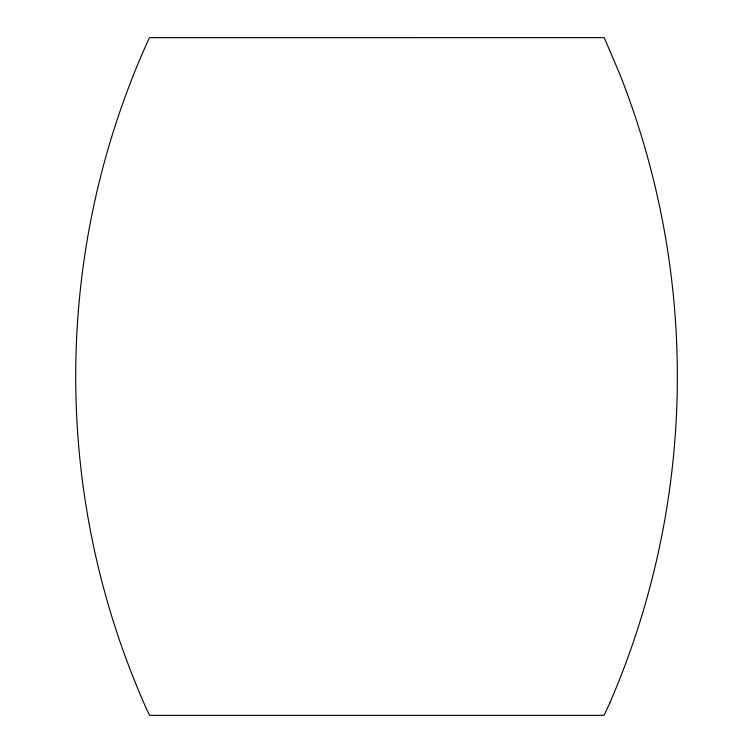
<?xml version="1.0" encoding="UTF-8"?>
<svg xmlns="http://www.w3.org/2000/svg" width="753" height="753" viewBox="0 0 753 753"><rect width="100%" height="100%" fill="white"/><g stroke="black" fill="none" stroke-linecap="round" stroke-linejoin="round"><path stroke-width="1.13" d="M609.836 702.925L604.075 715.35L149.574 715.35L146.261 708.404A816.007 816.007 0 0 1 146.261 44.596L149.565 37.669L604.226 37.65L619.39 73.154A822.925 822.925 0 0 1 609.836 702.925"/></g></svg>
